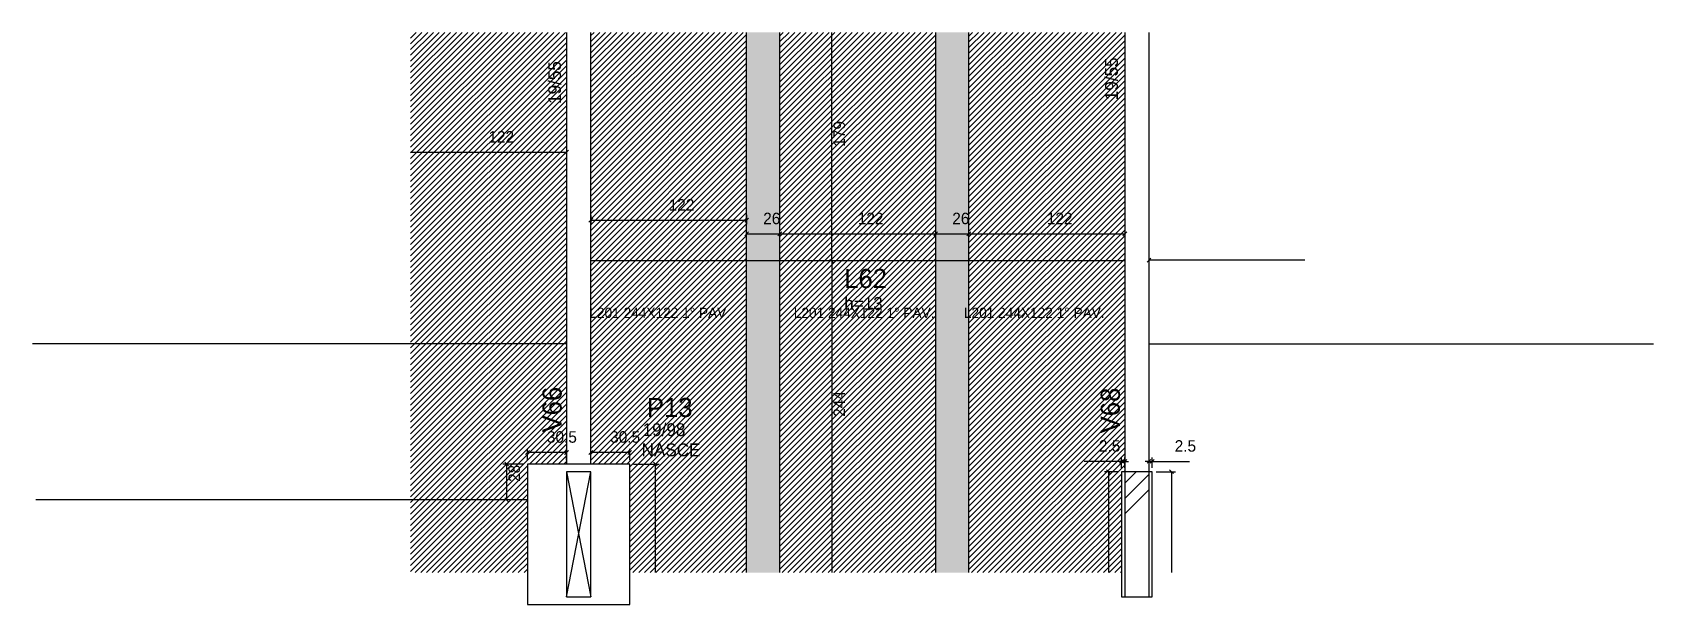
# Model space of a CAD drawing. Header units: metres. Extents: x 4701 to 5970, y 2672 to 3120.
import ezdxf

# ---------------------------------------------------------------- set-up
doc = ezdxf.new("R2010")
doc.units = ezdxf.units.M
for name, color, linetype in [('1', 7, 'Continuous'), ('3', 7, 'Continuous'), ('4', 7, 'Continuous'), ('7', 7, 'Continuous'), ('AUX00', 7, 'Continuous'), ('Hachura', 7, 'Continuous'), ('Painéis', 7, 'Continuous'), ('REAPROVEITAMENTO', 7, 'Continuous')]:
    doc.layers.add(name, color=color, linetype=linetype)

msp = doc.modelspace()

# ---------------------------------------------------------------- hatches: boundary and pattern name
at = {"layer": 'Hachura'}
h = msp.add_hatch(color=7, dxfattribs=at)
h.dxf.hatch_style = 1
h.paths.add_polyline_path([(5286.2, 3120.2), (5260.2, 3120.2), (5260.2, 2697.2), (5286.2, 2697.2), (5286.2, 3120.2)])
h = msp.add_hatch(color=7, dxfattribs=at)
h.dxf.hatch_style = 1
h.paths.add_polyline_path([(5434.2, 3120.2), (5408.2, 3120.2), (5408.2, 2697.2), (5434.2, 2697.2), (5434.2, 3120.2)])
at = {"layer": 'REAPROVEITAMENTO'}
h = msp.add_hatch(dxfattribs=at)
h.set_pattern_fill('ANSI31')
h.paths.add_polyline_path([(5088.7, 2697.2), (5088.7, 2782.2), (5119.1, 2782.2), (5119.1, 3120.2), (4997.1, 3120.2), (4997.1, 2697.2), (5088.7, 2697.2)])
h = msp.add_hatch(dxfattribs=at)
h.set_pattern_fill('ANSI31')
h.paths.add_polyline_path([(5260.2, 3120.2), (5138.2, 3120.2), (5138.2, 2782.2), (5168.7, 2782.2), (5168.7, 2697.2), (5260.2, 2697.2), (5260.2, 3120.2)])
h = msp.add_hatch(dxfattribs=at)
h.set_pattern_fill('ANSI31')
h.paths.add_polyline_path([(5408.2, 3120.2), (5286.2, 3120.2), (5286.2, 2697.2), (5408.2, 2697.2), (5408.2, 3120.2)])
h = msp.add_hatch(dxfattribs=at)
h.set_pattern_fill('ANSI31')
h.paths.add_polyline_path([(5556.2, 3120.2), (5434.2, 3120.2), (5434.2, 2697.2), (5553.7, 2697.2), (5553.7, 2776.2), (5556.2, 2776.2), (5556.2, 3120.2)])

# ---------------------------------------------------------------- linework, layer by layer
at = {"color": 4, "lineweight": 25}
for p, q in [((5553.7, 2784.3), (5524.3, 2784.3)), ((5553.7, 2779.2), (5553.7, 2787.3)), ((5556.2, 2784.3), (5553.7, 2784.3)), ((5556.2, 2779.2), (5556.2, 2787.3)), ((5556.2, 2784.3), (5559.2, 2784.3)), ((5575.2, 2784.3), (5572.2, 2784.3)), ((5575.2, 2779.2), (5575.2, 2787.3)), ((5575.2, 2784.3), (5577.7, 2784.3)), ((5577.7, 2779.2), (5577.7, 2787.3)), ((5577.7, 2784.3), (5607, 2784.3)), ((5550.7, 2776.2), (5540.4, 2776.2)), ((5543.4, 2776.2), (5543.4, 2697.2)), ((5580.7, 2776.2), (5595.8, 2776.2)), ((5592.8, 2776.2), (5592.8, 2697.2))]:
    msp.add_line(p, q, dxfattribs=at)
at = {"color": 0, "lineweight": 25}
for p, q in [((5552.2, 2782.8), (5555.2, 2785.8)), ((5557.7, 2785.8), (5554.7, 2782.8)), ((5573.7, 2782.8), (5576.7, 2785.8)), ((5579.2, 2785.8), (5576.2, 2782.8)), ((5544.9, 2774.7), (5541.9, 2777.7)), ((5594.3, 2774.7), (5591.3, 2777.7))]:
    msp.add_line(p, q, dxfattribs=at)
at = {"layer": '1', "color": 1, "lineweight": 25}
for p, q in [((5119.2, 2678.2), (5138.2, 2776.2)), ((5119.2, 2776.2), (5138.2, 2678.2))]:
    msp.add_line(p, q, dxfattribs=at)
at = {"layer": '3', "color": 3, "lineweight": 25}
for p, q in [((5556.2, 2767.2), (5565.1, 2776.2)), ((5556.2, 2755.2), (5575.2, 2774.2)), ((5556.2, 2743.2), (5575.2, 2762.2))]:
    msp.add_line(p, q, dxfattribs=at)
for points in [[(5119.2, 3120.2), (5119.2, 2782.2)], [(5138.2, 2782.2), (5138.2, 3120.2)], [(5556.2, 3120.2), (5556.2, 2776.2)], [(5575.2, 2776.2), (5575.2, 3120.2)], [(5088.7, 2672.2), (5168.7, 2672.2), (5168.7, 2782.2), (5088.7, 2782.2), (5088.7, 2672.2)]]:
    msp.add_lwpolyline(points, dxfattribs=at)
at = {"layer": '7', "color": 7, "lineweight": 25}
for points in [[(5119.2, 2678.2), (5138.2, 2678.2), (5138.2, 2776.2), (5119.2, 2776.2), (5119.2, 2678.2)], [(5553.7, 2678.2), (5577.7, 2678.2), (5577.7, 2776.2), (5553.7, 2776.2), (5553.7, 2678.2)], [(5556.2, 2678.2), (5575.2, 2678.2), (5575.2, 2776.2), (5556.2, 2776.2), (5556.2, 2678.2)]]:
    msp.add_lwpolyline(points, dxfattribs=at)
at = {"layer": 'Painéis', "color": 200, "lineweight": 25}
for p, q in [((5260.2, 2697.2), (5260.2, 3120.2)), ((5286.2, 2697.2), (5286.2, 3120.2)), ((5408.2, 2697.2), (5408.2, 3120.2)), ((5434.2, 2697.2), (5434.2, 3120.2)), ((5556.2, 2941.2), (5138.2, 2941.2)), ((5119.2, 2876.2), (4701.1, 2876.2)), ((5575.2, 2876.2), (5970.2, 2876.2)), ((5088.7, 2754.2), (4703.7, 2754.2))]:
    msp.add_line(p, q, dxfattribs=at)
at = {"layer": 'Painéis', "color": 4, "lineweight": 25}
for p, q in [((5326.8, 2941.2), (5326.8, 3120.2)), ((4997.1, 3026.4), (5119.2, 3026.4)), ((5138.2, 2976.8), (5138.2, 2970.1)), ((5138.2, 2973.1), (5260.2, 2973.1)), ((5260.2, 2977.4), (5260.2, 2970.1)), ((5556.2, 2976.8), (5556.2, 2959.4)), ((5260.2, 2962.4), (5286.2, 2962.4)), ((5286.2, 2962.4), (5408.2, 2962.4)), ((5408.2, 2962.4), (5434.2, 2962.4)), ((5434.2, 2962.4), (5556.2, 2962.4)), ((5326.8, 2941.2), (5326.8, 2697.2)), ((5697.2, 2941.9), (5575.2, 2941.9)), ((5088.7, 2785.2), (5088.7, 2794.2)), ((5119.2, 2785.2), (5119.2, 2794.2)), ((5138.2, 2785.2), (5138.2, 2794.2)), ((5168.7, 2785.2), (5168.7, 2794.2)), ((5085.7, 2782.2), (5069.4, 2782.2)), ((5072.4, 2754.2), (5072.4, 2782.2)), ((5119.2, 2791.2), (5088.7, 2791.2)), ((5168.7, 2791.2), (5138.2, 2791.2)), ((5171.7, 2782.2), (5191.8, 2782.2)), ((5188.8, 2697.2), (5188.8, 2782.2)), ((5085.7, 2754.2), (5069.4, 2754.2))]:
    msp.add_line(p, q, dxfattribs=at)
at = {"layer": 'Painéis', "color": 0, "lineweight": 25}
for p, q in [((5117.7, 3024.9), (5120.7, 3027.9)), ((5139.7, 2974.6), (5136.7, 2971.6)), ((5258.7, 2971.6), (5261.7, 2974.6)), ((5261.7, 2963.9), (5258.7, 2960.9)), ((5284.7, 2960.9), (5287.7, 2963.9)), ((5287.7, 2963.9), (5284.7, 2960.9)), ((5406.7, 2960.9), (5409.7, 2963.9)), ((5409.7, 2963.9), (5406.7, 2960.9)), ((5432.7, 2960.9), (5435.7, 2963.9)), ((5435.7, 2963.9), (5432.7, 2960.9)), ((5554.7, 2960.9), (5557.7, 2963.9)), ((5325.3, 2942.7), (5328.3, 2939.7)), ((5328.3, 2939.7), (5325.3, 2942.7)), ((5576.7, 2943.4), (5573.7, 2940.4)), ((5090.2, 2792.7), (5087.2, 2789.7)), ((5117.7, 2789.7), (5120.7, 2792.7)), ((5139.7, 2792.7), (5136.7, 2789.7)), ((5167.2, 2789.7), (5170.2, 2792.7)), ((5073.9, 2780.7), (5070.9, 2783.7)), ((5190.3, 2780.7), (5187.3, 2783.7)), ((5070.9, 2755.7), (5073.9, 2752.7))]:
    msp.add_line(p, q, dxfattribs=at)

# ---------------------------------------------------------------- texts
at = {"color": 240, "lineweight": 25}
for p in [(5536, 2791.9), (5595.3, 2791.9)]:
    msp.add_text('2.5', height=9, dxfattribs=at).set_placement(p)
at = {"layer": '3', "color": 3, "lineweight": 25}
for p in [(5114.9, 3064.2), (5550.8, 3067.1)]:
    msp.add_text('19/55', height=10, rotation=90, dxfattribs=at).set_placement(p)
for s, p in [('h=13', (5336.6, 2903)), ('19/98', (5178.8, 2804.1)), ('NASCE', (5178, 2788.3))]:
    msp.add_text(s, height=10, dxfattribs=at).set_placement(p)
at = {"layer": '4', "color": 4, "lineweight": 25}
for s, p in [('L62', (5336.6, 2920)), ('P13', (5182.2, 2819))]:
    msp.add_text(s, height=15, dxfattribs=at).set_placement(p)
for s, p in [('V66', (5115.4, 2807)), ('V68', (5552.4, 2806.3))]:
    msp.add_text(s, height=15, rotation=90, dxfattribs=at).set_placement(p)
at = {"layer": 'AUX00', "color": 7, "lineweight": 25}
for p in [(5137.1, 2896.6), (5297.1, 2896.6), (5430.3, 2896.6)]:
    msp.add_text('L201^J244X122^J1° PAV.', height=8, dxfattribs=at).set_placement(p)
at = {"layer": 'Painéis', "color": 240, "lineweight": 25}
for s, p in [('179', (5337.2, 3030.7)), ('244', (5337.2, 2819.2)), ('28', (5082.8, 2768.2))]:
    msp.add_text(s, height=9, rotation=90, dxfattribs=at).set_placement(p)
for s, p in [('122', (5058.1, 3033.9)), ('122', (5199.2, 2980.6)), ('26', (5273.2, 2970)), ('122', (5347.2, 2970)), ('26', (5421.2, 2970)), ('122', (5495.2, 2970)), ('30.5', (5103.9, 2798.9)), ('30.5', (5153.4, 2798.9))]:
    msp.add_text(s, height=9, dxfattribs=at).set_placement(p)

doc.saveas('drawing.dxf')
